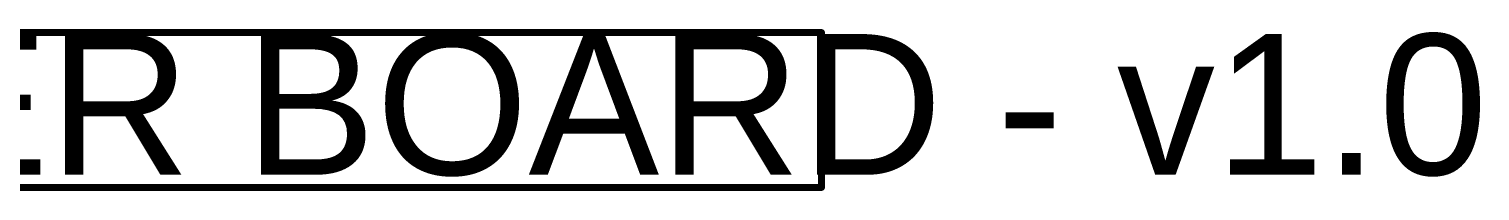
# Model space of a CAD drawing. Header units: millimetres. Extents: x 0 to 5423, y 0 to 5425.
# Drawn here: x 85.97 to 112.22, y 54.17 to 57.09 of the extents above; entities that cross this region are included whole.
import ezdxf

# ---------------------------------------------------------------- set-up
doc = ezdxf.new("R2010")
doc.units = ezdxf.units.MM
doc.layers.add('TopOverlay', color=2, linetype='Continuous')
doc.styles.add('Arial', font='', dxfattribs={"height": 0.2})
doc.styles.get('Arial').set_extended_font_data('Arial')

msp = doc.modelspace()

# ---------------------------------------------------------------- linework, layer by layer
at = {"layer": 'TopOverlay', "const_width": 0.127}
for points in [[(72.136, 57.023), (100.305, 57.023)], [(100.305, 54.229), (100.305, 57.023)], [(72.136, 54.229), (92.227, 54.229)], [(92.227, 54.229), (100.305, 54.229)]]:
    msp.add_lwpolyline(points, dxfattribs=at)
at = {"layer": 'TopOverlay', "const_width": 0.0635}
for points in [[(100.273, 57.023, 1), (100.336, 57.023, 1)], [(100.273, 57.023, 1), (100.336, 57.023, 1)], [(92.196, 54.229, 1), (92.259, 54.229, 1)], [(92.196, 54.229, 1), (92.259, 54.229, 1)], [(100.273, 54.229, 1), (100.336, 54.229, 1)], [(100.273, 54.229, 1), (100.336, 54.229, 1)]]:
    msp.add_lwpolyline(points, format="xyb", close=True, dxfattribs=at)

# ---------------------------------------------------------------- texts
at = {"layer": 'TopOverlay', "style": 'Arial'}
msp.add_text('STEPPER BOARD - v1.0', height=2.54, rotation=360, dxfattribs=at).set_placement((72.331, 54.457))

doc.saveas('drawing.dxf')
